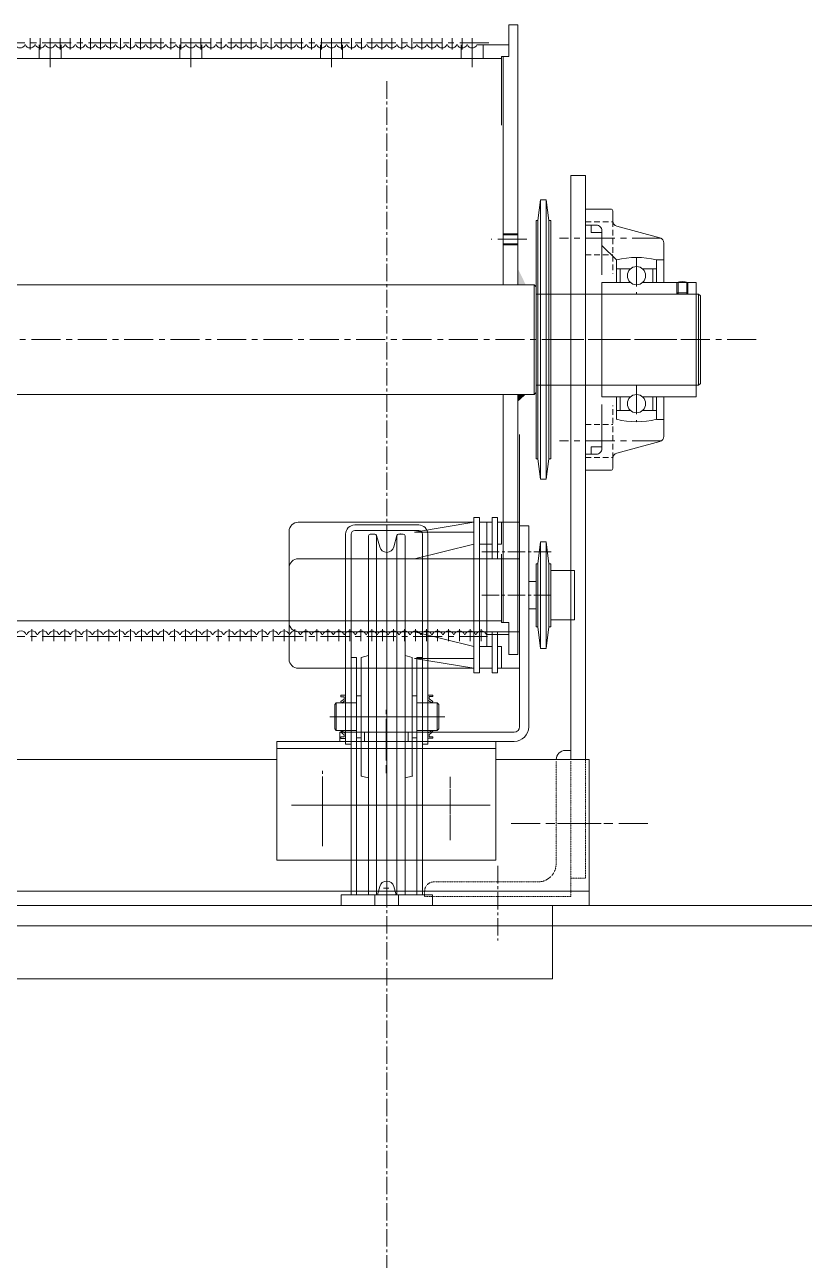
# Model space of a CAD drawing. Header units: millimetres. Extents: x 53635 to 142317, y 101101 to 147193.
# Drawn here: x 71418 to 71844, y 142878 to 143555 of the extents above; entities that cross this region are included whole.
import ezdxf

# ---------------------------------------------------------------- set-up
doc = ezdxf.new("R2010")
doc.units = ezdxf.units.MM
doc.header["$LTSCALE"] = 0.5
doc.header["$MEASUREMENT"] = 0
for name, pattern in [('AXES', [50.8, 31.75, -6.35, 6.35, -6.35]), ('AXES2', [28.575, 19.05, -3.175, 3.175, -3.175]), ('CACHE', [9.525, 6.35, -3.175]), ('CACHE2', [0.1875, 0.125, -0.0625]), ('CONTINU', [0])]:
    doc.linetypes.add(name, pattern=pattern)
doc.layers.get('0').update_dxf_attribs({"lineweight": 0})
for name, color, linetype, lineweight in [('ASHADE', 7, 'CONTINU', 0), ('AXE', 1, 'AXES2', 0), ('AXES', 1, 'AXES', 0), ('CACHE', 1, 'CACHE2', 0), ('FIN', 1, 'Continuous', 0), ('FORT', 7, 'Continuous', 0)]:
    doc.layers.add(name, color=color, linetype=linetype, lineweight=lineweight)

msp = doc.modelspace()

# ---------------------------------------------------------------- linework, layer by layer
for p, q in [((71682.64, 143537.63), (71682.64, 143555.13)), ((71687.64, 143412.63), (71687.64, 143555.13)), ((71417.71, 143544.13), (71418.08, 143544.13)), ((71423.21, 143544.13), (71423.58, 143544.13)), ((71425.64, 143544.13), (71425.64, 143536.58)), ((71428.71, 143544.13), (71429.08, 143544.13)), ((71434.21, 143544.13), (71434.58, 143544.13)), ((71437.64, 143544.13), (71437.64, 143536.58)), ((71437.64, 143544.13), (71437.64, 143536.58)), ((71439.71, 143544.13), (71440.08, 143544.13)), ((71445.21, 143544.13), (71445.58, 143544.13)), ((71450.71, 143544.13), (71451.08, 143544.13)), ((71456.21, 143544.13), (71456.58, 143544.13)), ((71461.71, 143544.13), (71462.08, 143544.13)), ((71467.21, 143544.13), (71467.58, 143544.13)), ((71472.71, 143544.13), (71473.08, 143544.13)), ((71478.21, 143544.13), (71478.58, 143544.13)), ((71483.71, 143544.13), (71484.08, 143544.13)), ((71489.21, 143544.13), (71489.58, 143544.13)), ((71494.71, 143544.13), (71495.08, 143544.13)), ((71500.21, 143544.13), (71500.58, 143544.13)), ((71502.64, 143544.13), (71502.64, 143536.58)), ((71505.71, 143544.13), (71506.08, 143544.13)), ((71511.21, 143544.13), (71511.58, 143544.13)), ((71514.64, 143544.13), (71514.64, 143536.58)), ((71514.64, 143544.13), (71514.64, 143536.58)), ((71516.71, 143544.13), (71517.08, 143544.13)), ((71522.21, 143544.13), (71522.58, 143544.13)), ((71527.71, 143544.13), (71528.08, 143544.13)), ((71533.21, 143544.13), (71533.58, 143544.13)), ((71538.71, 143544.13), (71539.08, 143544.13)), ((71544.21, 143544.13), (71544.58, 143544.13)), ((71549.71, 143544.13), (71550.08, 143544.13)), ((71555.21, 143544.13), (71555.58, 143544.13)), ((71560.71, 143544.13), (71561.08, 143544.13)), ((71566.21, 143544.13), (71566.58, 143544.13)), ((71571.71, 143544.13), (71572.08, 143544.13)), ((71577.21, 143544.13), (71577.58, 143544.13)), ((71579.64, 143544.13), (71579.64, 143536.58)), ((71582.71, 143544.13), (71583.08, 143544.13)), ((71588.21, 143544.13), (71588.58, 143544.13)), ((71591.64, 143544.13), (71591.64, 143536.58)), ((71591.64, 143544.13), (71591.64, 143536.58)), ((71593.71, 143544.13), (71594.08, 143544.13)), ((71599.21, 143544.13), (71599.58, 143544.13)), ((71604.71, 143544.13), (71605.08, 143544.13)), ((71610.21, 143544.13), (71610.58, 143544.13)), ((71615.71, 143544.13), (71616.08, 143544.13)), ((71621.21, 143544.13), (71621.58, 143544.13)), ((71626.71, 143544.13), (71627.08, 143544.13)), ((71632.21, 143544.13), (71632.58, 143544.13)), ((71637.71, 143544.13), (71638.08, 143544.13)), ((71643.21, 143544.13), (71643.58, 143544.13)), ((71648.71, 143544.13), (71649.08, 143544.13)), ((71654.21, 143544.13), (71654.58, 143544.13)), ((71656.64, 143544.13), (71656.64, 143536.58)), ((71659.71, 143544.13), (71660.08, 143544.13)), ((71665.21, 143544.13), (71682.64, 143544.13)), ((71668.64, 143544.13), (71668.64, 143536.58)), ((71668.64, 143544.13), (71668.64, 143536.58)), ((71261.64, 143536.58), (71678.64, 143536.58)), ((71678.64, 143537.63), (71682.64, 143537.63)), ((71678.64, 143500.15), (71678.64, 143537.63)), ((71679.64, 143412.63), (71679.64, 143537.63)), ((71738.64, 143454.13), (71724.64, 143454.13)), ((71724.64, 143454.13), (71724.64, 143311.13)), ((71739.64, 143453.13), (71739.64, 143447.63)), ((71687.64, 143440.63), (71679.64, 143440.63)), ((71687.64, 143440.13), (71679.64, 143440.13)), ((71730.64, 143445.33), (71724.64, 143445.33)), ((71727.84, 143445.33), (71727.84, 143441.33)), ((71733.64, 143441.33), (71727.84, 143441.33)), ((71733.64, 143442.33), (71733.64, 143418.08)), ((71765.42, 143438.42), (71741.87, 143444.73)), ((71687.64, 143435.13), (71679.64, 143435.13)), ((71687.64, 143434.63), (71679.64, 143434.63)), ((71741.64, 143426.26), (71733.64, 143434.26)), ((71767.64, 143435.52), (71767.64, 143413.88)), ((71741.64, 143426.26), (71741.64, 143413.88)), ((71749.37, 143421.45), (71741.64, 143421.45)), ((71763.64, 143421.45), (71755.92, 143421.45)), ((71763.64, 143426.26), (71767.64, 143426.26)), ((71763.64, 143426.26), (71763.64, 143413.88)), ((71749.39, 143413.88), (71733.64, 143413.88)), ((71733.64, 143413.88), (71733.64, 143351.38)), ((71785.24, 143413.88), (71755.9, 143413.88)), ((71774.79, 143413.88), (71774.79, 143407.63)), ((71780.79, 143413.88), (71780.79, 143407.63)), ((71785.24, 143413.88), (71785.24, 143351.38)), ((71696.64, 143412.63), (71696.64, 143352.63)), ((71696.64, 143412.63), (71697.64, 143411.63)), ((71786.64, 143407.63), (71697.64, 143407.63)), ((71785.24, 143407.63), (71733.64, 143407.63)), ((71774.79, 143408.23), (71775.39, 143407.63)), ((71780.79, 143408.23), (71774.79, 143408.23)), ((71780.79, 143408.23), (71780.19, 143407.63)), ((71787.64, 143406.63), (71786.64, 143407.63)), ((71786.64, 143407.63), (71786.64, 143357.63)), ((71787.64, 143406.63), (71787.64, 143358.63)), ((71679.64, 143227.63), (71679.64, 143352.63)), ((71687.64, 143210.13), (71687.64, 143352.63)), ((71697.64, 143353.63), (71696.64, 143352.63)), ((71786.64, 143357.63), (71697.64, 143357.63)), ((71785.24, 143357.63), (71733.64, 143357.63)), ((71787.64, 143358.63), (71786.64, 143357.63)), ((71749.39, 143351.38), (71733.64, 143351.38)), ((71733.64, 143322.93), (71733.64, 143347.18)), ((71741.64, 143351.38), (71741.64, 143338.99)), ((71785.24, 143351.38), (71755.9, 143351.38)), ((71763.64, 143351.38), (71763.64, 143338.99)), ((71767.64, 143351.38), (71767.64, 143329.7)), ((71749.37, 143343.81), (71741.64, 143343.81)), ((71763.64, 143343.81), (71755.92, 143343.81)), ((71763.64, 143338.99), (71767.64, 143338.99)), ((71765.42, 143326.84), (71741.87, 143320.52)), ((71730.64, 143319.93), (71724.64, 143319.93)), ((71727.84, 143319.93), (71727.84, 143323.93)), ((71733.64, 143323.93), (71727.84, 143323.93)), ((71739.64, 143312.13), (71739.64, 143317.63)), ((71738.64, 143311.13), (71724.64, 143311.13)), ((71678.64, 143265.1), (71678.64, 143227.63)), ((71261.64, 143228.68), (71678.64, 143228.68)), ((71678.64, 143227.63), (71682.64, 143227.63)), ((71682.64, 143227.63), (71682.64, 143210.13)), ((71418.47, 143221.13), (71418.82, 143221.13)), ((71424.47, 143221.13), (71424.82, 143221.13)), ((71430.47, 143221.13), (71430.82, 143221.13)), ((71436.47, 143221.13), (71436.82, 143221.13)), ((71442.47, 143221.13), (71442.82, 143221.13)), ((71448.47, 143221.13), (71448.82, 143221.13)), ((71454.47, 143221.13), (71454.82, 143221.13)), ((71460.47, 143221.13), (71460.82, 143221.13)), ((71466.47, 143221.13), (71466.82, 143221.13)), ((71472.47, 143221.13), (71472.82, 143221.13)), ((71478.47, 143221.13), (71478.82, 143221.13)), ((71484.47, 143221.13), (71484.82, 143221.13)), ((71490.47, 143221.13), (71490.82, 143221.13)), ((71496.47, 143221.13), (71496.82, 143221.13)), ((71502.47, 143221.13), (71502.82, 143221.13)), ((71508.47, 143221.13), (71508.82, 143221.13)), ((71514.47, 143221.13), (71514.82, 143221.13)), ((71520.47, 143221.13), (71520.82, 143221.13)), ((71526.47, 143221.13), (71526.82, 143221.13)), ((71532.47, 143221.13), (71532.82, 143221.13)), ((71538.47, 143221.13), (71538.82, 143221.13)), ((71544.47, 143221.13), (71544.82, 143221.13)), ((71550.47, 143221.13), (71550.82, 143221.13)), ((71556.47, 143221.13), (71556.82, 143221.13)), ((71562.47, 143221.13), (71562.82, 143221.13)), ((71568.47, 143221.13), (71568.82, 143221.13)), ((71574.47, 143221.13), (71574.82, 143221.13)), ((71580.47, 143221.13), (71580.82, 143221.13)), ((71586.47, 143221.13), (71586.82, 143221.13)), ((71592.47, 143221.13), (71592.82, 143221.13)), ((71598.47, 143221.13), (71598.82, 143221.13)), ((71604.47, 143221.13), (71604.82, 143221.13)), ((71610.47, 143221.13), (71610.82, 143221.13)), ((71616.47, 143221.13), (71616.82, 143221.13)), ((71622.47, 143221.13), (71622.82, 143221.13)), ((71628.47, 143221.13), (71628.82, 143221.13)), ((71634.47, 143221.13), (71634.82, 143221.13)), ((71640.47, 143221.13), (71640.82, 143221.13)), ((71646.47, 143221.13), (71646.82, 143221.13)), ((71652.47, 143221.13), (71652.82, 143221.13)), ((71658.47, 143221.13), (71658.82, 143221.13)), ((71664.47, 143221.13), (71664.82, 143221.13)), ((71670.47, 143221.13), (71682.64, 143221.13)), ((71603.64, 143162.63), (71603.64, 143167.63)), ((71627.64, 143162.63), (71627.64, 143167.63)), ((71716.64, 143157.63), (71713.64, 143157.63)), ((71716.64, 143152.63), (71716.64, 143157.63))]:
    msp.add_line(p, q)
at = {"color": 2, "linetype": 'CACHE'}
for p, q in [((71724.64, 143447.13), (71739.69, 143447.13)), ((71739.64, 143447.63), (71739.64, 143418.78)), ((71724.64, 143429.13), (71739.69, 143429.13)), ((71739.64, 143317.63), (71739.64, 143346.48)), ((71724.64, 143336.13), (71739.69, 143336.13)), ((71724.64, 143318.13), (71739.69, 143318.13))]:
    msp.add_line(p, q, dxfattribs=at)
at = {"color": 1, "linetype": 'AXES'}
for p, q in [((71766.13, 143438.13), (71710.51, 143438.13)), ((71752.64, 143427.63), (71752.64, 143407.63)), ((71818.23, 143382.63), (71020.6, 143382.63)), ((71774.66, 143382.63), (71702.66, 143382.63)), ((71752.64, 143357.63), (71752.64, 143337.63)), ((71766.13, 143327.13), (71710.51, 143327.13))]:
    msp.add_line(p, q, dxfattribs=at)
at = {"color": 1}
for p, q in [((71743.64, 143421.45), (71743.64, 143413.88)), ((71761.64, 143421.45), (71761.64, 143413.88)), ((71775.39, 143407.63), (71775.39, 143414.13)), ((71780.19, 143407.63), (71780.19, 143414.13)), ((71743.64, 143343.81), (71743.64, 143351.38)), ((71761.64, 143343.81), (71761.64, 143351.38))]:
    msp.add_line(p, q, dxfattribs=at)
for centre in [(71752.64, 143417.67), (71752.64, 143347.59)]:
    msp.add_circle(centre, 5)
for centre, radius, start, end in [((71738.64, 143453.13), 1, 0, 90.00007), ((71742.64, 143447.63), 3, 180, 255.00007), ((71730.64, 143442.33), 3, 0, 90.00007), ((71764.64, 143435.52), 3, 0, 75.00007), ((71752.64, 143382.63), 45, 75.851, 104.149), ((71777.79, 143407.63), 6.93, 64.35901, 115.64114), ((71752.64, 143382.63), 45, -104.149, -75.851), ((71764.64, 143329.73), 3, -74.99993, 0.00015), ((71730.64, 143322.93), 3, -89.99993, 0.00015), ((71742.64, 143317.63), 3, 105.00007, 180.00015), ((71738.64, 143312.13), 1, -89.99993, 0.00015), ((71415.64, 143220.13), 3, 19.47122, 160.52878), ((71421.64, 143220.13), 3, 19.47122, 160.52878), ((71427.64, 143220.13), 3, 19.47122, 160.52878), ((71433.64, 143220.13), 3, 19.47122, 160.52878), ((71439.64, 143220.13), 3, 19.47122, 160.52878), ((71445.64, 143220.13), 3, 19.47122, 160.52878), ((71451.64, 143220.13), 3, 19.47122, 160.52878), ((71457.64, 143220.13), 3, 19.47122, 160.52878), ((71463.64, 143220.13), 3, 19.47122, 160.52878), ((71469.64, 143220.13), 3, 19.47122, 160.52878), ((71475.64, 143220.13), 3, 19.47122, 160.52878), ((71481.64, 143220.13), 3, 19.47122, 160.52878), ((71487.64, 143220.13), 3, 19.47122, 160.52878), ((71493.64, 143220.13), 3, 19.47122, 160.52878), ((71499.64, 143220.13), 3, 19.47122, 160.52878), ((71505.64, 143220.13), 3, 19.47122, 160.52878), ((71511.64, 143220.13), 3, 19.47122, 160.52878), ((71517.64, 143220.13), 3, 19.47122, 160.52878), ((71523.64, 143220.13), 3, 19.47122, 160.52878), ((71529.64, 143220.13), 3, 19.47122, 160.52878), ((71535.64, 143220.13), 3, 19.47122, 160.52878), ((71541.64, 143220.13), 3, 19.47122, 160.52878), ((71547.64, 143220.13), 3, 19.47122, 160.52878), ((71553.64, 143220.13), 3, 19.47122, 160.52878), ((71559.64, 143220.13), 3, 19.47122, 160.52878), ((71565.64, 143220.13), 3, 19.47122, 160.52878), ((71571.64, 143220.13), 3, 19.47122, 160.52878), ((71577.64, 143220.13), 3, 19.47122, 160.52878), ((71583.64, 143220.13), 3, 19.47122, 160.52878), ((71589.64, 143220.13), 3, 19.47122, 160.52878), ((71595.64, 143220.13), 3, 19.47122, 160.52878), ((71601.64, 143220.13), 3, 19.47122, 160.52878), ((71607.64, 143220.13), 3, 19.47122, 160.52878), ((71613.64, 143220.13), 3, 19.47122, 160.52878), ((71619.64, 143220.13), 3, 19.47122, 160.52878), ((71625.64, 143220.13), 3, 19.47122, 160.52878), ((71631.64, 143220.13), 3, 19.47122, 160.52878), ((71637.64, 143220.13), 3, 19.47122, 160.52878), ((71643.64, 143220.13), 3, 19.47122, 160.52878), ((71649.64, 143220.13), 3, 19.47122, 160.52878), ((71655.64, 143220.13), 3, 19.47122, 160.52878), ((71661.64, 143220.13), 3, 19.47122, 160.52878), ((71667.64, 143220.13), 3, 19.47122, 160.52878), ((71713.64, 143152.63), 5, 90, 180)]:
    msp.add_arc(centre, radius, start, end)
for points in [[(71687.64, 143412.63), (71687.64, 143421.63), (71692.02, 143412.63)], [(71687.64, 143352.63), (71687.64, 143348.63), (71692.02, 143352.63)]]:
    msp.add_solid(points)
at = {"layer": 'ASHADE', "ltscale": 2}
for p, q in [((71716.64, 143152.63), (71716.64, 143472.63)), ((71716.64, 143472.63), (71724.64, 143472.63)), ((71724.64, 143152.63), (71724.64, 143472.63)), ((71237.64, 143412.63), (71696.64, 143412.63)), ((71237.64, 143352.63), (71696.64, 143352.63)), ((71555.64, 143162.63), (71555.64, 143097.63)), ((71675.64, 143162.63), (71555.64, 143162.63)), ((71675.64, 143162.63), (71675.64, 143097.63)), ((71675.64, 143158.63), (71555.64, 143158.63)), ((70967.64, 143152.63), (71555.64, 143152.63)), ((71675.64, 143152.63), (71726.64, 143152.63)), ((71726.64, 143152.63), (71726.64, 143072.63)), ((71675.64, 143097.63), (71555.64, 143097.63)), ((70967.64, 143080.63), (71726.64, 143080.63)), ((70967.64, 143072.63), (71726.64, 143072.63)), ((71706.64, 143072.63), (71706.64, 143032.63)), ((71706.64, 143032.63), (70977.64, 143032.63))]:
    msp.add_line(p, q, dxfattribs=at)
for centre in [(71415.14, 143545.13), (71420.64, 143545.13), (71426.14, 143545.13), (71431.64, 143545.13), (71437.14, 143545.13), (71442.64, 143545.13), (71448.14, 143545.13), (71453.64, 143545.13), (71459.14, 143545.13), (71464.64, 143545.13), (71470.14, 143545.13), (71475.64, 143545.13), (71481.14, 143545.13), (71486.64, 143545.13), (71492.14, 143545.13), (71497.64, 143545.13), (71503.14, 143545.13), (71508.64, 143545.13), (71514.14, 143545.13), (71519.64, 143545.13), (71525.14, 143545.13), (71530.64, 143545.13), (71536.14, 143545.13), (71541.64, 143545.13), (71547.14, 143545.13), (71552.64, 143545.13), (71558.14, 143545.13), (71563.64, 143545.13), (71569.14, 143545.13), (71574.64, 143545.13), (71580.14, 143545.13), (71585.64, 143545.13), (71591.14, 143545.13), (71596.64, 143545.13), (71602.14, 143545.13), (71607.64, 143545.13), (71613.14, 143545.13), (71618.64, 143545.13), (71624.14, 143545.13), (71629.64, 143545.13), (71635.14, 143545.13), (71640.64, 143545.13), (71646.14, 143545.13), (71651.64, 143545.13), (71657.14, 143545.13), (71662.64, 143545.13)]:
    msp.add_arc(centre, 2.75, -158.67631, -21.32369, dxfattribs=at)
at = {"layer": 'AXE'}
for p, q in [((71615.89, 143524.13), (71615.89, 141272.7)), ((71667.88, 143266.44), (71706.37, 143266.44)), ((71667.88, 143242.63), (71706.37, 143242.63)), ((71667.88, 143242.63), (71706.37, 143242.63)), ((71580.64, 143105.23), (71580.64, 143147.01)), ((71580.64, 143112.79), (71580.64, 143142.71)), ((71650.64, 143108.54), (71650.64, 143143.27)), ((71650.64, 143112.79), (71650.64, 143142.71)), ((71563.67, 143127.63), (71672.46, 143127.63)), ((71664.66, 143127.63), (71567.84, 143127.63)), ((71676.64, 143094.36), (71676.64, 143053.62))]:
    msp.add_line(p, q, dxfattribs=at)
at = {"layer": 'AXES'}
for p, q in [((71274.82, 143545.13), (71673.34, 143545.13)), ((71420.64, 143547.77), (71420.64, 143541.55)), ((71426.14, 143547.77), (71426.14, 143541.55)), ((71431.64, 143547.77), (71431.64, 143531.65)), ((71437.14, 143547.77), (71437.14, 143541.55)), ((71442.64, 143547.77), (71442.64, 143541.55)), ((71448.14, 143547.77), (71448.14, 143541.55)), ((71453.64, 143547.77), (71453.64, 143541.55)), ((71459.14, 143547.77), (71459.14, 143541.55)), ((71464.64, 143547.77), (71464.64, 143541.55)), ((71470.14, 143547.77), (71470.14, 143541.55)), ((71475.64, 143547.77), (71475.64, 143541.55)), ((71481.14, 143547.77), (71481.14, 143541.55)), ((71486.64, 143547.77), (71486.64, 143541.55)), ((71492.14, 143547.77), (71492.14, 143541.55)), ((71497.64, 143547.77), (71497.64, 143541.55)), ((71503.14, 143547.77), (71503.14, 143541.55)), ((71508.64, 143547.77), (71508.64, 143531.65)), ((71514.14, 143547.77), (71514.14, 143541.55)), ((71519.64, 143547.77), (71519.64, 143541.55)), ((71525.14, 143547.77), (71525.14, 143541.55)), ((71530.64, 143547.77), (71530.64, 143541.55)), ((71536.14, 143547.77), (71536.14, 143541.55)), ((71541.64, 143547.77), (71541.64, 143541.55)), ((71547.14, 143547.77), (71547.14, 143541.55)), ((71552.64, 143547.77), (71552.64, 143541.55)), ((71558.14, 143547.77), (71558.14, 143541.55)), ((71563.64, 143547.77), (71563.64, 143541.55)), ((71569.14, 143547.77), (71569.14, 143541.55)), ((71574.64, 143547.77), (71574.64, 143541.55)), ((71580.14, 143547.77), (71580.14, 143541.55)), ((71585.64, 143547.77), (71585.64, 143531.65)), ((71591.14, 143547.77), (71591.14, 143541.55)), ((71596.64, 143547.77), (71596.64, 143541.55)), ((71602.14, 143547.77), (71602.14, 143541.55)), ((71607.64, 143547.77), (71607.64, 143541.55)), ((71613.14, 143547.77), (71613.14, 143541.55)), ((71618.64, 143547.77), (71618.64, 143541.55)), ((71624.14, 143547.77), (71624.14, 143541.55)), ((71629.64, 143547.77), (71629.64, 143541.55)), ((71635.14, 143547.77), (71635.14, 143541.55)), ((71640.64, 143547.77), (71640.64, 143541.55)), ((71646.14, 143547.77), (71646.14, 143541.55)), ((71651.64, 143547.77), (71651.64, 143541.55)), ((71657.14, 143547.77), (71657.14, 143541.55)), ((71662.64, 143547.77), (71662.64, 143531.65)), ((71692.5, 143437.63), (71673.1, 143437.63)), ((71421.64, 143217.49), (71421.64, 143224.13)), ((71421.64, 143217.49), (71421.64, 143224.13)), ((71427.64, 143217.49), (71427.64, 143224.13)), ((71433.64, 143217.49), (71433.64, 143224.13)), ((71439.64, 143217.49), (71439.64, 143224.13)), ((71445.64, 143217.49), (71445.64, 143224.13)), ((71451.64, 143217.49), (71451.64, 143224.13)), ((71457.64, 143217.49), (71457.64, 143224.13)), ((71463.64, 143217.49), (71463.64, 143224.13)), ((71469.64, 143217.49), (71469.64, 143224.13)), ((71475.64, 143217.49), (71475.64, 143224.13)), ((71481.64, 143217.49), (71481.64, 143224.13)), ((71487.64, 143217.49), (71487.64, 143224.13)), ((71493.64, 143217.49), (71493.64, 143224.13)), ((71499.64, 143217.49), (71499.64, 143224.13)), ((71499.64, 143217.49), (71499.64, 143224.13)), ((71505.64, 143217.49), (71505.64, 143224.13)), ((71511.64, 143217.49), (71511.64, 143224.13)), ((71517.64, 143217.49), (71517.64, 143224.13)), ((71523.64, 143217.49), (71523.64, 143224.13)), ((71529.64, 143217.49), (71529.64, 143224.13)), ((71535.64, 143217.49), (71535.64, 143224.13)), ((71541.64, 143217.49), (71541.64, 143224.13)), ((71547.64, 143217.49), (71547.64, 143224.13)), ((71553.64, 143217.49), (71553.64, 143224.13)), ((71559.64, 143217.49), (71559.64, 143224.13)), ((71565.64, 143217.49), (71565.64, 143224.13)), ((71571.64, 143217.49), (71571.64, 143224.13)), ((71577.64, 143217.49), (71577.64, 143224.13)), ((71577.64, 143217.49), (71577.64, 143224.13)), ((71583.64, 143217.49), (71583.64, 143224.13)), ((71589.64, 143217.49), (71589.64, 143224.13)), ((71595.64, 143217.49), (71595.64, 143224.13)), ((71601.64, 143217.49), (71601.64, 143224.13)), ((71607.64, 143217.49), (71607.64, 143224.13)), ((71613.64, 143217.49), (71613.64, 143224.13)), ((71619.64, 143217.49), (71619.64, 143224.13)), ((71625.64, 143217.49), (71625.64, 143224.13)), ((71631.64, 143217.49), (71631.64, 143224.13)), ((71637.64, 143217.49), (71637.64, 143224.13)), ((71643.64, 143217.49), (71643.64, 143224.13)), ((71649.64, 143217.49), (71649.64, 143224.13)), ((71655.64, 143217.49), (71655.64, 143224.13)), ((71655.64, 143217.49), (71655.64, 143224.13)), ((71661.64, 143217.49), (71661.64, 143224.13)), ((71667.64, 143217.49), (71667.64, 143224.13)), ((71274.82, 143220.13), (71671.1, 143220.13)), ((71615.64, 143152.09), (71615.64, 143179.94)), ((71615.64, 143174.95), (71615.64, 143145.18)), ((71683.97, 143117.63), (71739.05, 143117.63)), ((71758.77, 143117.63), (71703.69, 143117.63))]:
    msp.add_line(p, q, dxfattribs=at)
at = {"layer": 'CACHE', "ltscale": 2}
for p, q in [((71708.64, 143151.84), (71708.64, 143095.63)), ((71716.64, 143077.63), (71716.64, 143151.82)), ((71724.64, 143087.63), (71724.64, 143152.24)), ((71698.64, 143085.63), (71641.64, 143085.63)), ((71716.64, 143087.63), (71724.64, 143087.63)), ((71636.64, 143080.63), (71636.64, 143077.63)), ((71636.64, 143077.63), (71716.64, 143077.63))]:
    msp.add_line(p, q, dxfattribs=at)
for centre, radius, start, end in [((71698.64, 143095.63), 10, -90, 0), ((71641.64, 143080.63), 5, 90, 180)]:
    msp.add_arc(centre, radius, start, end, dxfattribs=at)
at = {"layer": 'FIN'}
for p, q in [((71688.64, 143330.63), (71688.64, 143202.63)), ((71666.64, 143285.15), (71663.64, 143285.15)), ((71663.64, 143285.15), (71663.64, 143200.1)), ((71666.64, 143285.15), (71666.64, 143200.1)), ((71673.55, 143262.63), (71673.55, 143285.15)), ((71676.55, 143285.15), (71673.55, 143285.15)), ((71676.55, 143262.63), (71676.55, 143285.15)), ((71567.44, 143282.63), (71663.64, 143282.63)), ((71574.44, 143282.63), (71573.76, 143282.63)), ((71577.44, 143282.63), (71574.44, 143282.63)), ((71631.01, 143277.23), (71663.64, 143282.63)), ((71666.64, 143282.63), (71673.55, 143282.63)), ((71670.64, 143282.63), (71670.64, 143214.63)), ((71676.55, 143282.63), (71688.64, 143282.63)), ((71678.64, 143270.63), (71678.64, 143282.63)), ((71562.44, 143277.63), (71562.44, 143207.63)), ((71631.01, 143277.23), (71663.64, 143277.23)), ((71700.14, 143271.83), (71698.64, 143259.83)), ((71700.14, 143271.83), (71698.64, 143259.83)), ((71700.14, 143271.83), (71700.14, 143213.43)), ((71700.14, 143271.83), (71703.14, 143271.83)), ((71700.14, 143271.83), (71703.14, 143271.83)), ((71703.14, 143213.43), (71703.14, 143271.83)), ((71703.14, 143271.83), (71704.64, 143259.83)), ((71703.14, 143271.83), (71704.64, 143259.83)), ((71631.01, 143262.63), (71663.64, 143270.63)), ((71666.64, 143270.63), (71673.55, 143270.63)), ((71676.55, 143270.63), (71678.64, 143270.63)), ((71562.44, 143262.63), (71562.44, 143232.63)), ((71567.44, 143262.63), (71688.64, 143262.63)), ((71697.64, 143259.83), (71698.64, 143259.83)), ((71697.64, 143259.83), (71698.64, 143259.83)), ((71697.64, 143225.43), (71697.64, 143259.83)), ((71697.64, 143225.43), (71697.64, 143259.83)), ((71698.64, 143259.83), (71698.64, 143225.43)), ((71704.64, 143225.43), (71704.64, 143259.83)), ((71704.64, 143259.83), (71705.64, 143259.83)), ((71704.64, 143259.83), (71705.64, 143259.83)), ((71705.64, 143225.43), (71705.64, 143259.83)), ((71705.64, 143225.43), (71705.64, 143259.83)), ((71705.64, 143256.13), (71718.64, 143256.13)), ((71705.64, 143256.13), (71718.64, 143256.13)), ((71718.64, 143229.13), (71718.64, 143256.13)), ((71718.64, 143229.13), (71718.64, 143256.13)), ((71693.64, 143250.13), (71697.64, 143250.13)), ((71693.64, 143235.13), (71697.64, 143235.13)), ((71697.64, 143225.43), (71698.64, 143225.43)), ((71697.64, 143225.43), (71698.64, 143225.43)), ((71700.14, 143213.43), (71698.64, 143225.43)), ((71700.14, 143213.43), (71698.64, 143225.43)), ((71703.14, 143213.43), (71704.64, 143225.43)), ((71703.14, 143213.43), (71704.64, 143225.43)), ((71704.64, 143225.43), (71705.64, 143225.43)), ((71704.64, 143225.43), (71705.64, 143225.43)), ((71705.64, 143229.13), (71718.64, 143229.13)), ((71705.64, 143229.13), (71718.64, 143229.13)), ((71567.44, 143222.63), (71688.64, 143222.63)), ((71631.01, 143222.63), (71663.64, 143214.63)), ((71673.55, 143222.63), (71673.55, 143200.1)), ((71676.55, 143222.63), (71676.55, 143200.1)), ((71666.64, 143214.63), (71673.55, 143214.63)), ((71676.55, 143214.63), (71678.64, 143214.63)), ((71678.64, 143214.63), (71678.64, 143202.63)), ((71700.14, 143213.43), (71703.14, 143213.43)), ((71700.14, 143213.43), (71703.14, 143213.43)), ((71631.01, 143208.03), (71663.64, 143202.63)), ((71631.01, 143208.03), (71663.64, 143208.03)), ((71567.44, 143202.63), (71663.64, 143202.63)), ((71574.44, 143202.63), (71573.76, 143202.63)), ((71577.44, 143202.63), (71574.44, 143202.63)), ((71666.64, 143200.1), (71663.64, 143200.1)), ((71666.64, 143202.63), (71673.55, 143202.63)), ((71676.55, 143200.1), (71673.55, 143200.1)), ((71676.55, 143202.63), (71688.64, 143202.63))]:
    msp.add_line(p, q, dxfattribs=at)
for centre, start, end in [((71567.44, 143277.63), 90, 180), ((71567.44, 143257.63), 90, 180), ((71567.44, 143227.63), 180, 270), ((71567.44, 143207.63), 180, 270)]:
    msp.add_arc(centre, 5, start, end, dxfattribs=at)
at = {"layer": 'FORT'}
for p, q in [((71687.64, 143555.13), (71682.64, 143555.13)), ((71700.14, 143459.13), (71698.64, 143447.88)), ((71700.14, 143459.13), (71698.64, 143447.88)), ((71703.14, 143459.13), (71700.14, 143459.13)), ((71703.14, 143459.13), (71700.14, 143459.13)), ((71700.14, 143306.13), (71700.14, 143459.13)), ((71703.14, 143459.13), (71704.64, 143447.88)), ((71703.14, 143459.13), (71704.64, 143447.88)), ((71703.14, 143459.13), (71703.14, 143306.13)), ((71698.64, 143447.88), (71697.64, 143447.88)), ((71698.64, 143447.88), (71697.64, 143447.88)), ((71697.64, 143447.88), (71697.64, 143317.38)), ((71698.64, 143317.38), (71698.64, 143447.88)), ((71705.64, 143447.88), (71704.64, 143447.88)), ((71705.64, 143447.88), (71704.64, 143447.88)), ((71704.64, 143447.88), (71704.64, 143317.38)), ((71705.64, 143447.88), (71705.64, 143317.38)), ((71697.64, 143411.63), (71697.64, 143353.63)), ((71698.64, 143317.38), (71697.64, 143317.38)), ((71698.64, 143317.38), (71697.64, 143317.38)), ((71700.14, 143306.13), (71698.64, 143317.38)), ((71700.14, 143306.13), (71698.64, 143317.38)), ((71703.14, 143306.13), (71704.64, 143317.38)), ((71703.14, 143306.13), (71704.64, 143317.38)), ((71705.64, 143317.38), (71704.64, 143317.38)), ((71705.64, 143317.38), (71704.64, 143317.38)), ((71703.14, 143306.13), (71700.14, 143306.13)), ((71703.14, 143306.13), (71700.14, 143306.13)), ((71598.39, 143281.13), (71633.39, 143281.13)), ((71598.39, 143278.13), (71633.39, 143278.13)), ((71688.64, 143280.63), (71688.64, 143170.63)), ((71688.64, 143280.63), (71693.64, 143280.63)), ((71693.64, 143280.63), (71693.64, 143170.63)), ((71593.39, 143276.13), (71593.39, 143161.13)), ((71596.39, 143276.13), (71596.39, 143078.63)), ((71605.89, 143176.13), (71605.89, 143275.13)), ((71609.38, 143276.13), (71606.89, 143276.13)), ((71612.03, 143269.09), (71610.34, 143275.39)), ((71610.34, 143078.63), (71610.34, 143275.39)), ((71619.76, 143269.09), (71621.44, 143275.39)), ((71621.44, 143078.63), (71621.44, 143275.39)), ((71624.89, 143276.13), (71622.41, 143276.13)), ((71625.89, 143176.13), (71625.89, 143275.13)), ((71635.39, 143276.13), (71635.39, 143078.63)), ((71638.39, 143276.13), (71638.39, 143161.13)), ((71687.64, 143210.13), (71682.64, 143210.13)), ((71596.39, 143208.63), (71599.39, 143208.63)), ((71599.39, 143208.63), (71599.39, 143078.63)), ((71601.89, 143208.63), (71605.89, 143209.7)), ((71601.89, 143176.13), (71601.89, 143208.63)), ((71629.89, 143208.63), (71625.89, 143209.7)), ((71629.89, 143176.13), (71629.89, 143208.63)), ((71632.39, 143208.63), (71632.39, 143078.63)), ((71632.39, 143208.63), (71635.39, 143208.63)), ((71599.39, 143183.63), (71599.39, 143191.59)), ((71632.39, 143183.63), (71632.39, 143194.88)), ((71588.24, 143183.63), (71587.39, 143182.75)), ((71588.24, 143183.63), (71593.39, 143183.63)), ((71588.24, 143168.63), (71588.24, 143183.63)), ((71588.24, 143168.63), (71588.24, 143183.63)), ((71590.68, 143187.85), (71590.68, 143187.04)), ((71593.36, 143187.85), (71590.68, 143187.85)), ((71590.68, 143187.04), (71592.6, 143187.04)), ((71592.6, 143185.8), (71590.68, 143184.38)), ((71590.68, 143184.38), (71591.18, 143183.54)), ((71591.23, 143183.62), (71593.36, 143185.12)), ((71592.6, 143187.04), (71592.6, 143185.8)), ((71593.36, 143185.12), (71593.36, 143187.85)), ((71593.39, 143183.73), (71599.39, 143183.73)), ((71601.99, 143187.63), (71599.49, 143187.63)), ((71629.79, 143187.63), (71632.29, 143187.63)), ((71632.39, 143183.73), (71638.39, 143183.73)), ((71638.39, 143183.63), (71643.55, 143183.63)), ((71638.43, 143187.96), (71641.11, 143187.96)), ((71638.43, 143185.22), (71638.43, 143187.96)), ((71640.56, 143183.73), (71638.43, 143185.22)), ((71641.11, 143187.14), (71639.19, 143187.14)), ((71639.19, 143187.14), (71639.19, 143185.91)), ((71639.19, 143185.91), (71641.11, 143184.49)), ((71641.11, 143184.49), (71640.61, 143183.65)), ((71641.11, 143187.96), (71641.11, 143187.14)), ((71643.55, 143183.63), (71644.39, 143182.75)), ((71643.55, 143168.63), (71643.55, 143183.63)), ((71587.39, 143182.75), (71587.39, 143169.5)), ((71644.39, 143182.75), (71644.39, 143169.5)), ((71588.24, 143168.63), (71587.39, 143169.5)), ((71601.89, 143176.13), (71601.89, 143143.63)), ((71605.89, 143176.13), (71605.89, 143078.63)), ((71625.89, 143176.13), (71625.89, 143078.63)), ((71629.89, 143176.13), (71629.89, 143143.63)), ((71643.55, 143168.63), (71644.39, 143169.5)), ((71588.24, 143168.63), (71593.39, 143168.63)), ((71590.29, 143167.63), (71685.64, 143167.63)), ((71590.29, 143162.63), (71590.29, 143167.63)), ((71590.29, 143162.63), (71685.64, 143162.63)), ((71590.68, 143167.66), (71591.18, 143168.5)), ((71592.6, 143166.24), (71590.68, 143167.66)), ((71590.68, 143165.01), (71592.6, 143165.01)), ((71590.68, 143164.19), (71590.68, 143165.01)), ((71593.36, 143164.19), (71590.68, 143164.19)), ((71591.23, 143168.43), (71593.36, 143166.93)), ((71592.6, 143165.01), (71592.6, 143166.24)), ((71593.36, 143166.93), (71593.36, 143164.19)), ((71593.39, 143168.53), (71599.39, 143168.53)), ((71593.39, 143161.63), (71593.39, 143168.52)), ((71599.39, 143168.63), (71599.39, 143156.47)), ((71601.99, 143164.63), (71599.49, 143164.63)), ((71629.79, 143164.63), (71632.29, 143164.63)), ((71632.39, 143168.63), (71632.39, 143159.76)), ((71632.39, 143168.53), (71638.39, 143168.53)), ((71635.39, 143168.63), (71635.39, 143161.73)), ((71638.39, 143168.63), (71643.55, 143168.63)), ((71640.56, 143168.53), (71638.43, 143167.03)), ((71638.43, 143167.03), (71638.43, 143164.3)), ((71638.43, 143164.3), (71641.11, 143164.3)), ((71639.19, 143166.35), (71641.11, 143167.77)), ((71639.19, 143165.11), (71639.19, 143166.35)), ((71641.11, 143165.11), (71639.19, 143165.11)), ((71641.11, 143167.77), (71640.61, 143168.61)), ((71641.11, 143164.3), (71641.11, 143165.11)), ((71593.39, 143161.13), (71596.39, 143161.13)), ((71635.39, 143161.13), (71638.39, 143161.13)), ((71601.89, 143143.63), (71605.89, 143142.56)), ((71629.89, 143143.63), (71625.89, 143142.56)), ((71625.89, 143142.56), (71625.89, 143104.39)), ((71612.03, 143083.16), (71610.81, 143078.63)), ((71616.99, 143082.13), (71614.15, 143082.13)), ((71615.89, 143083.35), (71615.89, 143080.7)), ((71619.76, 143083.16), (71620.97, 143078.63)), ((71590.89, 143078.63), (71640.89, 143078.63)), ((71590.89, 143078.63), (71590.89, 143072.63)), ((71609.39, 143078.63), (71609.39, 143072.63)), ((71622.39, 143078.63), (71622.39, 143072.63)), ((71640.89, 143078.63), (71640.89, 143072.63)), ((77205.89, 143072.63), (70825.89, 143072.63)), ((71590.89, 143072.63), (71640.89, 143072.63)), ((77205.89, 143061.63), (70825.89, 143061.63))]:
    msp.add_line(p, q, dxfattribs=at)
at = {"layer": 'FORT', "color": 1}
for p, q in [((71615.89, 143072.63), (71615.89, 143274.92)), ((71584.75, 143176.13), (71647.7, 143176.13))]:
    msp.add_line(p, q, dxfattribs=at)
at = {"layer": 'FORT'}
for centre, radius, start, end in [((71598.39, 143276.13), 5, 90, 180), ((71598.39, 143276.13), 2, 90, 180), ((71633.39, 143276.13), 5, 0, 90), ((71633.39, 143276.13), 2, 0, 90), ((71606.89, 143275.13), 1, 90, 180), ((71609.38, 143275.13), 1, 15, 90), ((71622.41, 143275.13), 1, 90, 165), ((71624.89, 143275.13), 1, 0, 90), ((71615.89, 143270.13), 4, -165, -15), ((71685.64, 143170.63), 8, -90, 0), ((71685.64, 143170.63), 3, -90, 0), ((71615.89, 143082.13), 4, 15, 165)]:
    msp.add_arc(centre, radius, start, end, dxfattribs=at)
at = {"layer": 'FORT', "linetype": 'Continuous'}
for p in [(71623.56, 143276.13), (71601.89, 143143.63), (71629.89, 143143.63), (71629.89, 143143.63)]:
    msp.add_point(p, dxfattribs=at)

doc.saveas('drawing.dxf')
